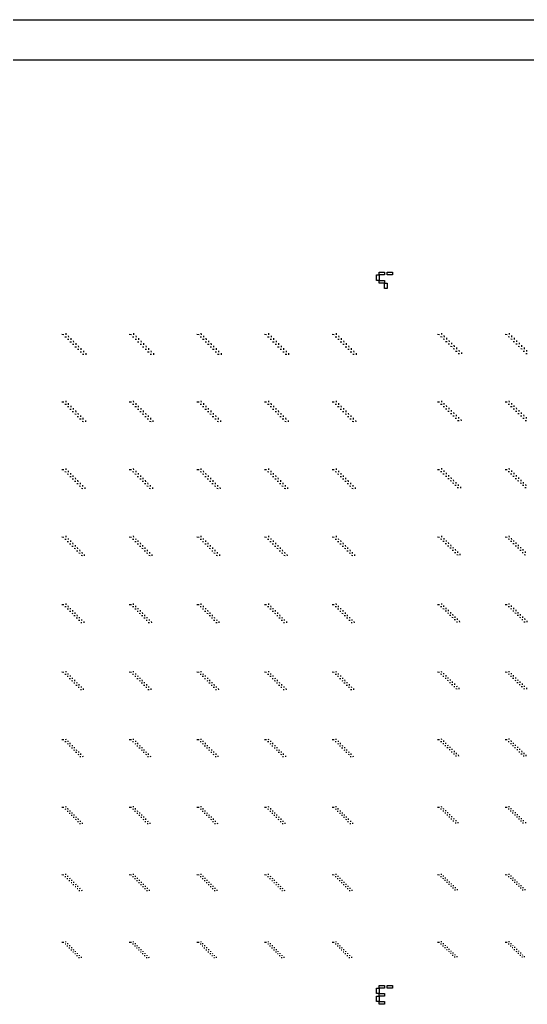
# Model space of a CAD drawing. Extents: x 0 to 300000, y 0 to 300000.
# Drawn here: x 150708 to 188270, y 227100 to 300000 of the extents above; entities that cross this region are included whole.
import ezdxf

# ---------------------------------------------------------------- set-up
doc = ezdxf.new("R2010")
doc.units = 0

msp = doc.modelspace()

# ---------------------------------------------------------------- linework, layer by layer
at = {"color": 7}
for p, q in [((153820, 276705), (153980, 276695)), ((154055, 276530), (154165, 276525)), ((154120, 276780), (154125, 276675)), ((154240, 276345), (154350, 276340)), ((154305, 276595), (154315, 276485)), ((154490, 276410), (154500, 276300)), ((158820, 276705), (158980, 276695)), ((159055, 276530), (159165, 276525)), ((159120, 276780), (159125, 276675)), ((159240, 276345), (159350, 276340)), ((159305, 276595), (159315, 276485)), ((159490, 276410), (159500, 276300)), ((163820, 276705), (163980, 276695)), ((164055, 276530), (164165, 276525)), ((164120, 276780), (164125, 276675)), ((164240, 276345), (164350, 276340)), ((164305, 276595), (164315, 276485)), ((164490, 276410), (164500, 276300)), ((168820, 276705), (168980, 276695)), ((169055, 276530), (169165, 276525)), ((169120, 276780), (169125, 276675)), ((169240, 276345), (169350, 276340)), ((169305, 276595), (169315, 276485)), ((169490, 276410), (169500, 276300)), ((173820, 276705), (173980, 276695)), ((174055, 276530), (174165, 276525)), ((174120, 276780), (174125, 276675)), ((174240, 276345), (174350, 276340)), ((174305, 276595), (174315, 276485)), ((174490, 276410), (174500, 276300)), ((181620, 276705), (181780, 276695)), ((181855, 276540), (181965, 276530)), ((181920, 276790), (181925, 276680)), ((182040, 276360), (182150, 276355)), ((182105, 276610), (182110, 276500)), ((182290, 276435), (182295, 276325)), ((186620, 276705), (186780, 276695)), ((186855, 276540), (186965, 276530)), ((186920, 276790), (186925, 276680)), ((187040, 276360), (187150, 276355)), ((187105, 276610), (187110, 276500)), ((187290, 276435), (187295, 276325)), ((154425, 276160), (154535, 276155)), ((154610, 275975), (154720, 275965)), ((154675, 276225), (154685, 276115)), ((154795, 275790), (154905, 275780)), ((154860, 276040), (154870, 275930)), ((154980, 275605), (155090, 275595)), ((155045, 275855), (155055, 275745)), ((155235, 275670), (155240, 275560)), ((159425, 276160), (159535, 276155)), ((159610, 275975), (159720, 275965)), ((159675, 276225), (159685, 276115)), ((159795, 275790), (159905, 275780)), ((159860, 276040), (159870, 275930)), ((159980, 275605), (160090, 275595)), ((160045, 275855), (160055, 275745)), ((160235, 275670), (160240, 275560)), ((164425, 276160), (164535, 276155)), ((164610, 275975), (164720, 275965)), ((164675, 276225), (164685, 276115)), ((164795, 275790), (164905, 275780)), ((164860, 276040), (164870, 275930)), ((164980, 275605), (165090, 275595)), ((165045, 275855), (165055, 275745)), ((165235, 275670), (165240, 275560)), ((169425, 276160), (169535, 276155)), ((169610, 275975), (169720, 275965)), ((169675, 276225), (169685, 276115)), ((169795, 275790), (169905, 275780)), ((169860, 276040), (169870, 275930)), ((169980, 275605), (170090, 275595)), ((170045, 275855), (170055, 275745)), ((170235, 275670), (170240, 275560)), ((174425, 276160), (174535, 276155)), ((174610, 275975), (174720, 275965)), ((174675, 276225), (174685, 276115)), ((174795, 275790), (174905, 275780)), ((174860, 276040), (174870, 275930)), ((174980, 275605), (175090, 275595)), ((175045, 275855), (175055, 275745)), ((175235, 275670), (175240, 275560)), ((182225, 276180), (182335, 276175)), ((182410, 276005), (182520, 275995)), ((182475, 276255), (182480, 276145)), ((182595, 275825), (182705, 275815)), ((182660, 276075), (182665, 275965)), ((182780, 275645), (182890, 275640)), ((182845, 275895), (182850, 275785)), ((183030, 275720), (183035, 275610)), ((187225, 276180), (187335, 276175)), ((187410, 276005), (187520, 275995)), ((187475, 276255), (187480, 276145)), ((187595, 275825), (187705, 275815)), ((187660, 276075), (187665, 275965)), ((187780, 275645), (187890, 275640)), ((187845, 275895), (187850, 275785)), ((188030, 275720), (188035, 275610)), ((155170, 275420), (155280, 275410)), ((155355, 275235), (155465, 275225)), ((155420, 275485), (155425, 275375)), ((155605, 275300), (155610, 275190)), ((160170, 275420), (160280, 275410)), ((160355, 275235), (160465, 275225)), ((160420, 275485), (160425, 275375)), ((160605, 275300), (160610, 275190)), ((165170, 275420), (165280, 275410)), ((165355, 275235), (165465, 275225)), ((165420, 275485), (165425, 275375)), ((165605, 275300), (165610, 275190)), ((170170, 275420), (170280, 275410)), ((170355, 275235), (170465, 275225)), ((170420, 275485), (170425, 275375)), ((170605, 275300), (170610, 275190)), ((175170, 275420), (175280, 275410)), ((175355, 275235), (175465, 275225)), ((175420, 275485), (175425, 275375)), ((175605, 275300), (175610, 275190)), ((182965, 275470), (183075, 275460)), ((183150, 275290), (183260, 275280)), ((183215, 275540), (183220, 275430)), ((183400, 275360), (183405, 275250)), ((187965, 275470), (188075, 275460)), ((188150, 275290), (188260, 275280)), ((188215, 275540), (188220, 275430)), ((153820, 271705), (153980, 271695)), ((154055, 271535), (154160, 271530)), ((154115, 271780), (154125, 271675)), ((154235, 271355), (154340, 271350)), ((154300, 271600), (154305, 271495)), ((154480, 271420), (154485, 271315)), ((154660, 271235), (154665, 271130)), ((158820, 271705), (158980, 271695)), ((159055, 271535), (159160, 271530)), ((159115, 271780), (159125, 271675)), ((159235, 271355), (159340, 271350)), ((159300, 271600), (159305, 271495)), ((159480, 271420), (159485, 271315)), ((159660, 271235), (159665, 271130)), ((163820, 271705), (163980, 271695)), ((164055, 271535), (164160, 271530)), ((164115, 271780), (164125, 271675)), ((164235, 271355), (164340, 271350)), ((164300, 271600), (164305, 271495)), ((164480, 271420), (164485, 271315)), ((164660, 271235), (164665, 271130)), ((168820, 271705), (168980, 271695)), ((169055, 271535), (169160, 271530)), ((169115, 271780), (169125, 271675)), ((169235, 271355), (169340, 271350)), ((169300, 271600), (169305, 271495)), ((169480, 271420), (169485, 271315)), ((169660, 271235), (169665, 271130)), ((173820, 271705), (173980, 271695)), ((174055, 271535), (174160, 271530)), ((174115, 271780), (174125, 271675)), ((174235, 271355), (174340, 271350)), ((174300, 271600), (174305, 271495)), ((174480, 271420), (174485, 271315)), ((174660, 271235), (174665, 271130)), ((181620, 271705), (181780, 271695)), ((181855, 271545), (181960, 271535)), ((181915, 271785), (181925, 271680)), ((182035, 271370), (182140, 271360)), ((182095, 271615), (182105, 271510)), ((182215, 271195), (182320, 271190)), ((182275, 271440), (182285, 271335)), ((182455, 271265), (182465, 271160)), ((186620, 271705), (186780, 271695)), ((186855, 271545), (186960, 271535)), ((186915, 271785), (186925, 271680)), ((187035, 271370), (187140, 271360)), ((187095, 271615), (187105, 271510)), ((187215, 271195), (187320, 271190)), ((187275, 271440), (187285, 271335)), ((187455, 271265), (187465, 271160)), ((154415, 271175), (154520, 271165)), ((154600, 270995), (154700, 270985)), ((154780, 270815), (154885, 270805)), ((154840, 271055), (154850, 270950)), ((154960, 270630), (155065, 270625)), ((155020, 270875), (155030, 270770)), ((155205, 270695), (155210, 270590)), ((155385, 270515), (155390, 270410)), ((159415, 271175), (159520, 271165)), ((159600, 270995), (159700, 270985)), ((159780, 270815), (159885, 270805)), ((159840, 271055), (159850, 270950)), ((159960, 270630), (160065, 270625)), ((160020, 270875), (160030, 270770)), ((160205, 270695), (160210, 270590)), ((160385, 270515), (160390, 270410)), ((164415, 271175), (164520, 271165)), ((164600, 270995), (164700, 270985)), ((164780, 270815), (164885, 270805)), ((164840, 271055), (164850, 270950)), ((164960, 270630), (165065, 270625)), ((165020, 270875), (165030, 270770)), ((165205, 270695), (165210, 270590)), ((165385, 270515), (165390, 270410)), ((169415, 271175), (169520, 271165)), ((169600, 270995), (169700, 270985)), ((169780, 270815), (169885, 270805)), ((169840, 271055), (169850, 270950)), ((169960, 270630), (170065, 270625)), ((170020, 270875), (170030, 270770)), ((170205, 270695), (170210, 270590)), ((170385, 270515), (170390, 270410)), ((174415, 271175), (174520, 271165)), ((174600, 270995), (174700, 270985)), ((174780, 270815), (174885, 270805)), ((174840, 271055), (174850, 270950)), ((174960, 270630), (175065, 270625)), ((175020, 270875), (175030, 270770)), ((175205, 270695), (175210, 270590)), ((175385, 270515), (175390, 270410)), ((182395, 271020), (182500, 271015)), ((182575, 270845), (182680, 270840)), ((182635, 271090), (182645, 270985)), ((182755, 270675), (182860, 270665)), ((182820, 270915), (182825, 270810)), ((182935, 270500), (183040, 270490)), ((183000, 270740), (183005, 270640)), ((183180, 270570), (183185, 270465)), ((187395, 271020), (187500, 271015)), ((187575, 270845), (187680, 270840)), ((187635, 271090), (187645, 270985)), ((187755, 270675), (187860, 270665)), ((187820, 270915), (187825, 270810)), ((187935, 270500), (188040, 270490)), ((188000, 270740), (188005, 270640)), ((188180, 270570), (188185, 270465)), ((155140, 270450), (155245, 270445)), ((155320, 270270), (155425, 270260)), ((155565, 270330), (155570, 270225)), ((160140, 270450), (160245, 270445)), ((160320, 270270), (160425, 270260)), ((160565, 270330), (160570, 270225)), ((165140, 270450), (165245, 270445)), ((165320, 270270), (165425, 270260)), ((165565, 270330), (165570, 270225)), ((170140, 270450), (170245, 270445)), ((170320, 270270), (170425, 270260)), ((170565, 270330), (170570, 270225)), ((175140, 270450), (175245, 270445)), ((175320, 270270), (175425, 270260)), ((175565, 270330), (175570, 270225)), ((183115, 270325), (183220, 270320)), ((183360, 270395), (183365, 270290)), ((188115, 270325), (188220, 270320)), ((153820, 266705), (153980, 266695)), ((154055, 266540), (154155, 266535)), ((154115, 266775), (154120, 266675)), ((154230, 266365), (154330, 266360)), ((154290, 266600), (154300, 266500)), ((154410, 266190), (154510, 266180)), ((154465, 266425), (154475, 266325)), ((154645, 266250), (154650, 266150)), ((158820, 266705), (158980, 266695)), ((159055, 266540), (159155, 266535)), ((159115, 266775), (159120, 266675)), ((159230, 266365), (159330, 266360)), ((159290, 266600), (159300, 266500)), ((159410, 266190), (159510, 266180)), ((159465, 266425), (159475, 266325)), ((159645, 266250), (159650, 266150)), ((163820, 266705), (163980, 266695)), ((164055, 266540), (164155, 266535)), ((164115, 266775), (164120, 266675)), ((164230, 266365), (164330, 266360)), ((164290, 266600), (164300, 266500)), ((164410, 266190), (164510, 266180)), ((164465, 266425), (164475, 266325)), ((164645, 266250), (164650, 266150)), ((168820, 266705), (168980, 266695)), ((169055, 266540), (169155, 266535)), ((169115, 266775), (169120, 266675)), ((169230, 266365), (169330, 266360)), ((169290, 266600), (169300, 266500)), ((169410, 266190), (169510, 266180)), ((169465, 266425), (169475, 266325)), ((169645, 266250), (169650, 266150)), ((173820, 266705), (173980, 266695)), ((174055, 266540), (174155, 266535)), ((174115, 266775), (174120, 266675)), ((174230, 266365), (174330, 266360)), ((174290, 266600), (174300, 266500)), ((174410, 266190), (174510, 266180)), ((174465, 266425), (174475, 266325)), ((174645, 266250), (174650, 266150)), ((181620, 266705), (181780, 266695)), ((181855, 266550), (181955, 266540)), ((181915, 266785), (181920, 266685)), ((182030, 266380), (182130, 266370)), ((182090, 266615), (182095, 266515)), ((182205, 266210), (182305, 266200)), ((182265, 266445), (182270, 266345)), ((182440, 266275), (182450, 266175)), ((182615, 266105), (182625, 266005)), ((186620, 266705), (186780, 266695)), ((186855, 266550), (186955, 266540)), ((186915, 266785), (186920, 266685)), ((187030, 266380), (187130, 266370)), ((187090, 266615), (187095, 266515)), ((187205, 266210), (187305, 266200)), ((187265, 266445), (187270, 266345)), ((187440, 266275), (187450, 266175)), ((187615, 266105), (187625, 266005)), ((154585, 266010), (154685, 266005)), ((154760, 265835), (154860, 265830)), ((154820, 266070), (154825, 265970)), ((154935, 265660), (155035, 265650)), ((154995, 265895), (155005, 265795)), ((155115, 265485), (155215, 265475)), ((155175, 265720), (155180, 265620)), ((155350, 265545), (155355, 265445)), ((155525, 265365), (155530, 265265)), ((159585, 266010), (159685, 266005)), ((159760, 265835), (159860, 265830)), ((159820, 266070), (159825, 265970)), ((159935, 265660), (160035, 265650)), ((159995, 265895), (160005, 265795)), ((160115, 265485), (160215, 265475)), ((160175, 265720), (160180, 265620)), ((160350, 265545), (160355, 265445)), ((160525, 265365), (160530, 265265)), ((164585, 266010), (164685, 266005)), ((164760, 265835), (164860, 265830)), ((164820, 266070), (164825, 265970)), ((164935, 265660), (165035, 265650)), ((164995, 265895), (165005, 265795)), ((165115, 265485), (165215, 265475)), ((165175, 265720), (165180, 265620)), ((165350, 265545), (165355, 265445)), ((165525, 265365), (165530, 265265)), ((169585, 266010), (169685, 266005)), ((169760, 265835), (169860, 265830)), ((169820, 266070), (169825, 265970)), ((169935, 265660), (170035, 265650)), ((169995, 265895), (170005, 265795)), ((170115, 265485), (170215, 265475)), ((170175, 265720), (170180, 265620)), ((170350, 265545), (170355, 265445)), ((170525, 265365), (170530, 265265)), ((174585, 266010), (174685, 266005)), ((174760, 265835), (174860, 265830)), ((174820, 266070), (174825, 265970)), ((174935, 265660), (175035, 265650)), ((174995, 265895), (175005, 265795)), ((175115, 265485), (175215, 265475)), ((175175, 265720), (175180, 265620)), ((175350, 265545), (175355, 265445)), ((175525, 265365), (175530, 265265)), ((182380, 266040), (182480, 266030)), ((182555, 265870), (182655, 265865)), ((182735, 265700), (182830, 265695)), ((182790, 265935), (182800, 265835)), ((182910, 265530), (183010, 265525)), ((182970, 265765), (182975, 265665)), ((183085, 265360), (183185, 265355)), ((183145, 265595), (183150, 265495)), ((183320, 265425), (183325, 265325)), ((187380, 266040), (187480, 266030)), ((187555, 265870), (187655, 265865)), ((187735, 265700), (187830, 265695)), ((187790, 265935), (187800, 265835)), ((187910, 265530), (188010, 265525)), ((187970, 265765), (187975, 265665)), ((188085, 265360), (188185, 265355)), ((188145, 265595), (188150, 265495)), ((155290, 265305), (155390, 265300)), ((160290, 265305), (160390, 265300)), ((165290, 265305), (165390, 265300)), ((170290, 265305), (170390, 265300)), ((175290, 265305), (175390, 265300)), ((154115, 261775), (154120, 261680)), ((159115, 261775), (159120, 261680)), ((164115, 261775), (164120, 261680)), ((169115, 261775), (169120, 261680)), ((174115, 261775), (174120, 261680)), ((181910, 261780), (181920, 261685)), ((186910, 261780), (186920, 261685)), ((153820, 261705), (153980, 261695)), ((154055, 261545), (154150, 261540)), ((154225, 261375), (154320, 261365)), ((154285, 261600), (154290, 261505)), ((154400, 261200), (154495, 261195)), ((154455, 261430), (154460, 261335)), ((154570, 261030), (154665, 261025)), ((154625, 261260), (154635, 261165)), ((154800, 261085), (154805, 260995)), ((158820, 261705), (158980, 261695)), ((159055, 261545), (159150, 261540)), ((159225, 261375), (159320, 261365)), ((159285, 261600), (159290, 261505)), ((159400, 261200), (159495, 261195)), ((159455, 261430), (159460, 261335)), ((159570, 261030), (159665, 261025)), ((159625, 261260), (159635, 261165)), ((159800, 261085), (159805, 260995)), ((163820, 261705), (163980, 261695)), ((164055, 261545), (164150, 261540)), ((164225, 261375), (164320, 261365)), ((164285, 261600), (164290, 261505)), ((164400, 261200), (164495, 261195)), ((164455, 261430), (164460, 261335)), ((164570, 261030), (164665, 261025)), ((164625, 261260), (164635, 261165)), ((164800, 261085), (164805, 260995)), ((168820, 261705), (168980, 261695)), ((169055, 261545), (169150, 261540)), ((169225, 261375), (169320, 261365)), ((169285, 261600), (169290, 261505)), ((169400, 261200), (169495, 261195)), ((169455, 261430), (169460, 261335)), ((169570, 261030), (169665, 261025)), ((169625, 261260), (169635, 261165)), ((169800, 261085), (169805, 260995)), ((173820, 261705), (173980, 261695)), ((174055, 261545), (174150, 261540)), ((174225, 261375), (174320, 261365)), ((174285, 261600), (174290, 261505)), ((174400, 261200), (174495, 261195)), ((174455, 261430), (174460, 261335)), ((174570, 261030), (174665, 261025)), ((174625, 261260), (174635, 261165)), ((174800, 261085), (174805, 260995)), ((181620, 261705), (181780, 261695)), ((181855, 261555), (181950, 261545)), ((182025, 261390), (182120, 261380)), ((182085, 261615), (182090, 261520)), ((182195, 261220), (182290, 261215)), ((182255, 261450), (182260, 261355)), ((182370, 261055), (182465, 261050)), ((182425, 261285), (182430, 261190)), ((182595, 261120), (182600, 261025)), ((186620, 261705), (186780, 261695)), ((186855, 261555), (186950, 261545)), ((187025, 261390), (187120, 261380)), ((187085, 261615), (187090, 261520)), ((187195, 261220), (187290, 261215)), ((187255, 261450), (187260, 261355)), ((187370, 261055), (187465, 261050)), ((187425, 261285), (187430, 261190)), ((187595, 261120), (187600, 261025)), ((154740, 260860), (154835, 260850)), ((154915, 260685), (155010, 260680)), ((154970, 260915), (154975, 260820)), ((155085, 260515), (155180, 260510)), ((155140, 260745), (155150, 260650)), ((155255, 260345), (155350, 260335)), ((155315, 260570), (155320, 260480)), ((155485, 260400), (155490, 260305)), ((159740, 260860), (159835, 260850)), ((159915, 260685), (160010, 260680)), ((159970, 260915), (159975, 260820)), ((160085, 260515), (160180, 260510)), ((160140, 260745), (160150, 260650)), ((160255, 260345), (160350, 260335)), ((160315, 260570), (160320, 260480)), ((160485, 260400), (160490, 260305)), ((164740, 260860), (164835, 260850)), ((164915, 260685), (165010, 260680)), ((164970, 260915), (164975, 260820)), ((165085, 260515), (165180, 260510)), ((165140, 260745), (165150, 260650)), ((165255, 260345), (165350, 260335)), ((165315, 260570), (165320, 260480)), ((165485, 260400), (165490, 260305)), ((169740, 260860), (169835, 260850)), ((169915, 260685), (170010, 260680)), ((169970, 260915), (169975, 260820)), ((170085, 260515), (170180, 260510)), ((170140, 260745), (170150, 260650)), ((170255, 260345), (170350, 260335)), ((170315, 260570), (170320, 260480)), ((170485, 260400), (170490, 260305)), ((174740, 260860), (174835, 260850)), ((174915, 260685), (175010, 260680)), ((174970, 260915), (174975, 260820)), ((175085, 260515), (175180, 260510)), ((175140, 260745), (175150, 260650)), ((175255, 260345), (175350, 260335)), ((175315, 260570), (175320, 260480)), ((175485, 260400), (175490, 260305)), ((182540, 260890), (182635, 260885)), ((182710, 260725), (182805, 260720)), ((182765, 260955), (182775, 260860)), ((182880, 260560), (182975, 260555)), ((182940, 260790), (182945, 260695)), ((183050, 260395), (183145, 260390)), ((183110, 260625), (183115, 260530)), ((183280, 260460), (183285, 260365)), ((187540, 260890), (187635, 260885)), ((187710, 260725), (187805, 260720)), ((187765, 260955), (187775, 260860)), ((187880, 260560), (187975, 260555)), ((187940, 260790), (187945, 260695)), ((188050, 260395), (188145, 260390)), ((188110, 260625), (188115, 260530)), ((153820, 256705), (153980, 256695)), ((154110, 256770), (154115, 256680)), ((158820, 256705), (158980, 256695)), ((159110, 256770), (159115, 256680)), ((163820, 256705), (163980, 256695)), ((164110, 256770), (164115, 256680)), ((168820, 256705), (168980, 256695)), ((169110, 256770), (169115, 256680)), ((173820, 256705), (173980, 256695)), ((174110, 256770), (174115, 256680)), ((181620, 256705), (181780, 256695)), ((181910, 256780), (181915, 256690)), ((182075, 256620), (182080, 256530)), ((186620, 256705), (186780, 256695)), ((186910, 256780), (186915, 256690)), ((187075, 256620), (187080, 256530)), ((154055, 256550), (154145, 256545)), ((154225, 256385), (154315, 256375)), ((154275, 256605), (154285, 256515)), ((154390, 256215), (154480, 256210)), ((154445, 256435), (154450, 256345)), ((154555, 256050), (154645, 256040)), ((154610, 256270), (154620, 256180)), ((154725, 255880), (154815, 255875)), ((154780, 256105), (154785, 256015)), ((154945, 255935), (154950, 255845)), ((159055, 256550), (159145, 256545)), ((159225, 256385), (159315, 256375)), ((159275, 256605), (159285, 256515)), ((159390, 256215), (159480, 256210)), ((159445, 256435), (159450, 256345)), ((159555, 256050), (159645, 256040)), ((159610, 256270), (159620, 256180)), ((159725, 255880), (159815, 255875)), ((159780, 256105), (159785, 256015)), ((159945, 255935), (159950, 255845)), ((164055, 256550), (164145, 256545)), ((164225, 256385), (164315, 256375)), ((164275, 256605), (164285, 256515)), ((164390, 256215), (164480, 256210)), ((164445, 256435), (164450, 256345)), ((164555, 256050), (164645, 256040)), ((164610, 256270), (164620, 256180)), ((164725, 255880), (164815, 255875)), ((164780, 256105), (164785, 256015)), ((164945, 255935), (164950, 255845)), ((169055, 256550), (169145, 256545)), ((169225, 256385), (169315, 256375)), ((169275, 256605), (169285, 256515)), ((169390, 256215), (169480, 256210)), ((169445, 256435), (169450, 256345)), ((169555, 256050), (169645, 256040)), ((169610, 256270), (169620, 256180)), ((169725, 255880), (169815, 255875)), ((169780, 256105), (169785, 256015)), ((169945, 255935), (169950, 255845)), ((174055, 256550), (174145, 256545)), ((174225, 256385), (174315, 256375)), ((174275, 256605), (174285, 256515)), ((174390, 256215), (174480, 256210)), ((174445, 256435), (174450, 256345)), ((174555, 256050), (174645, 256040)), ((174610, 256270), (174620, 256180)), ((174725, 255880), (174815, 255875)), ((174780, 256105), (174785, 256015)), ((174945, 255935), (174950, 255845)), ((181855, 256555), (181945, 256550)), ((182020, 256395), (182110, 256390)), ((182190, 256235), (182280, 256230)), ((182240, 256455), (182250, 256365)), ((182355, 256075), (182445, 256070)), ((182410, 256295), (182415, 256205)), ((182520, 255915), (182610, 255910)), ((182575, 256135), (182580, 256045)), ((182740, 255975), (182750, 255885)), ((186855, 256555), (186945, 256550)), ((187020, 256395), (187110, 256390)), ((187190, 256235), (187280, 256230)), ((187240, 256455), (187250, 256365)), ((187355, 256075), (187445, 256070)), ((187410, 256295), (187415, 256205)), ((187520, 255915), (187610, 255910)), ((187575, 256135), (187580, 256045)), ((187740, 255975), (187750, 255885)), ((154890, 255715), (154980, 255710)), ((155060, 255550), (155150, 255540)), ((155110, 255770), (155120, 255680)), ((155225, 255380), (155315, 255375)), ((155280, 255600), (155285, 255510)), ((155445, 255435), (155455, 255345)), ((159890, 255715), (159980, 255710)), ((160060, 255550), (160150, 255540)), ((160110, 255770), (160120, 255680)), ((160225, 255380), (160315, 255375)), ((160280, 255600), (160285, 255510)), ((160445, 255435), (160455, 255345)), ((164890, 255715), (164980, 255710)), ((165060, 255550), (165150, 255540)), ((165110, 255770), (165120, 255680)), ((165225, 255380), (165315, 255375)), ((165280, 255600), (165285, 255510)), ((165445, 255435), (165455, 255345)), ((169890, 255715), (169980, 255710)), ((170060, 255550), (170150, 255540)), ((170110, 255770), (170120, 255680)), ((170225, 255380), (170315, 255375)), ((170280, 255600), (170285, 255510)), ((170445, 255435), (170455, 255345)), ((174890, 255715), (174980, 255710)), ((175060, 255550), (175150, 255540)), ((175110, 255770), (175120, 255680)), ((175225, 255380), (175315, 255375)), ((175280, 255600), (175285, 255510)), ((175445, 255435), (175455, 255345)), ((182685, 255755), (182775, 255745)), ((182855, 255595), (182945, 255585)), ((182910, 255815), (182915, 255725)), ((183020, 255430), (183110, 255425)), ((183075, 255655), (183080, 255565)), ((183240, 255495), (183245, 255405)), ((187685, 255755), (187775, 255745)), ((187855, 255595), (187945, 255585)), ((187910, 255815), (187915, 255725)), ((188020, 255430), (188110, 255425)), ((188075, 255655), (188080, 255565)), ((188240, 255495), (188245, 255405)), ((153820, 251705), (153980, 251695)), ((154055, 251555), (154140, 251550)), ((154110, 251770), (154115, 251685)), ((154270, 251605), (154275, 251520)), ((158820, 251705), (158980, 251695)), ((159055, 251555), (159140, 251550)), ((159110, 251770), (159115, 251685)), ((159270, 251605), (159275, 251520)), ((163820, 251705), (163980, 251695)), ((164055, 251555), (164140, 251550)), ((164110, 251770), (164115, 251685)), ((164270, 251605), (164275, 251520)), ((168820, 251705), (168980, 251695)), ((169055, 251555), (169140, 251550)), ((169110, 251770), (169115, 251685)), ((169270, 251605), (169275, 251520)), ((173820, 251705), (173980, 251695)), ((174055, 251555), (174140, 251550)), ((174110, 251770), (174115, 251685)), ((174270, 251605), (174275, 251520)), ((181620, 251705), (181780, 251695)), ((181855, 251560), (181940, 251555)), ((181905, 251775), (181915, 251690)), ((182070, 251620), (182075, 251535)), ((186620, 251705), (186780, 251695)), ((186855, 251560), (186940, 251555)), ((186905, 251775), (186915, 251690)), ((187070, 251620), (187075, 251535)), ((154220, 251390), (154305, 251385)), ((154380, 251230), (154465, 251225)), ((154435, 251445), (154440, 251360)), ((154545, 251065), (154630, 251060)), ((154595, 251280), (154600, 251195)), ((154705, 250905), (154790, 250900)), ((154755, 251120), (154765, 251035)), ((154920, 250955), (154925, 250870)), ((155080, 250795), (155090, 250710)), ((159220, 251390), (159305, 251385)), ((159380, 251230), (159465, 251225)), ((159435, 251445), (159440, 251360)), ((159545, 251065), (159630, 251060)), ((159595, 251280), (159600, 251195)), ((159705, 250905), (159790, 250900)), ((159755, 251120), (159765, 251035)), ((159920, 250955), (159925, 250870)), ((160080, 250795), (160090, 250710)), ((164220, 251390), (164305, 251385)), ((164380, 251230), (164465, 251225)), ((164435, 251445), (164440, 251360)), ((164545, 251065), (164630, 251060)), ((164595, 251280), (164600, 251195)), ((164705, 250905), (164790, 250900)), ((164755, 251120), (164765, 251035)), ((164920, 250955), (164925, 250870)), ((165080, 250795), (165090, 250710)), ((169220, 251390), (169305, 251385)), ((169380, 251230), (169465, 251225)), ((169435, 251445), (169440, 251360)), ((169545, 251065), (169630, 251060)), ((169595, 251280), (169600, 251195)), ((169705, 250905), (169790, 250900)), ((169755, 251120), (169765, 251035)), ((169920, 250955), (169925, 250870)), ((170080, 250795), (170090, 250710)), ((174220, 251390), (174305, 251385)), ((174380, 251230), (174465, 251225)), ((174435, 251445), (174440, 251360)), ((174545, 251065), (174630, 251060)), ((174595, 251280), (174600, 251195)), ((174705, 250905), (174790, 250900)), ((174755, 251120), (174765, 251035)), ((174920, 250955), (174925, 250870)), ((175080, 250795), (175090, 250710)), ((182015, 251405), (182100, 251400)), ((182180, 251250), (182265, 251245)), ((182230, 251465), (182235, 251380)), ((182340, 251095), (182425, 251085)), ((182390, 251305), (182400, 251220)), ((182505, 250935), (182585, 250930)), ((182555, 251150), (182560, 251065)), ((182665, 250780), (182750, 250775)), ((182715, 250995), (182720, 250910)), ((182880, 250840), (182885, 250755)), ((187015, 251405), (187100, 251400)), ((187180, 251250), (187265, 251245)), ((187230, 251465), (187235, 251380)), ((187340, 251095), (187425, 251085)), ((187390, 251305), (187400, 251220)), ((187505, 250935), (187585, 250930)), ((187555, 251150), (187560, 251065)), ((187665, 250780), (187750, 250775)), ((187715, 250995), (187720, 250910)), ((187880, 250840), (187885, 250755)), ((154870, 250740), (154955, 250735)), ((155030, 250580), (155115, 250575)), ((155195, 250420), (155280, 250410)), ((155245, 250630), (155250, 250545)), ((155405, 250470), (155415, 250385)), ((159870, 250740), (159955, 250735)), ((160030, 250580), (160115, 250575)), ((160195, 250420), (160280, 250410)), ((160245, 250630), (160250, 250545)), ((160405, 250470), (160415, 250385)), ((164870, 250740), (164955, 250735)), ((165030, 250580), (165115, 250575)), ((165195, 250420), (165280, 250410)), ((165245, 250630), (165250, 250545)), ((165405, 250470), (165415, 250385)), ((169870, 250740), (169955, 250735)), ((170030, 250580), (170115, 250575)), ((170195, 250420), (170280, 250410)), ((170245, 250630), (170250, 250545)), ((170405, 250470), (170415, 250385)), ((174870, 250740), (174955, 250735)), ((175030, 250580), (175115, 250575)), ((175195, 250420), (175280, 250410)), ((175245, 250630), (175250, 250545)), ((175405, 250470), (175415, 250385)), ((182825, 250625), (182910, 250620)), ((182990, 250470), (183075, 250460)), ((183040, 250680), (183045, 250595)), ((183200, 250525), (183210, 250440)), ((187825, 250625), (187910, 250620)), ((187990, 250470), (188075, 250460)), ((188040, 250680), (188045, 250595)), ((188200, 250525), (188210, 250440)), ((153820, 246705), (153980, 246695)), ((154055, 246560), (154135, 246555)), ((154105, 246765), (154110, 246685)), ((154265, 246610), (154270, 246530)), ((154420, 246450), (154425, 246370)), ((158820, 246705), (158980, 246695)), ((159055, 246560), (159135, 246555)), ((159105, 246765), (159110, 246685)), ((159265, 246610), (159270, 246530)), ((159420, 246450), (159425, 246370)), ((163820, 246705), (163980, 246695)), ((164055, 246560), (164135, 246555)), ((164105, 246765), (164110, 246685)), ((164265, 246610), (164270, 246530)), ((164420, 246450), (164425, 246370)), ((168820, 246705), (168980, 246695)), ((169055, 246560), (169135, 246555)), ((169105, 246765), (169110, 246685)), ((169265, 246610), (169270, 246530)), ((169420, 246450), (169425, 246370)), ((173820, 246705), (173980, 246695)), ((174055, 246560), (174135, 246555)), ((174105, 246765), (174110, 246685)), ((174265, 246610), (174270, 246530)), ((174420, 246450), (174425, 246370)), ((181620, 246705), (181780, 246695)), ((181855, 246565), (181935, 246560)), ((181905, 246775), (181910, 246695)), ((182015, 246415), (182095, 246410)), ((182060, 246620), (182065, 246540)), ((182220, 246470), (182225, 246390)), ((186620, 246705), (186780, 246695)), ((186855, 246565), (186935, 246560)), ((186905, 246775), (186910, 246695)), ((187015, 246415), (187095, 246410)), ((187060, 246620), (187065, 246540)), ((187220, 246470), (187225, 246390)), ((154215, 246400), (154295, 246395)), ((154370, 246245), (154450, 246240)), ((154530, 246085), (154610, 246080)), ((154580, 246290), (154585, 246215)), ((154690, 245930), (154765, 245920)), ((154735, 246135), (154740, 246055)), ((154845, 245770), (154925, 245765)), ((154895, 245975), (154900, 245895)), ((155050, 245820), (155060, 245740)), ((159215, 246400), (159295, 246395)), ((159370, 246245), (159450, 246240)), ((159530, 246085), (159610, 246080)), ((159580, 246290), (159585, 246215)), ((159690, 245930), (159765, 245920)), ((159735, 246135), (159740, 246055)), ((159845, 245770), (159925, 245765)), ((159895, 245975), (159900, 245895)), ((160050, 245820), (160060, 245740)), ((164215, 246400), (164295, 246395)), ((164370, 246245), (164450, 246240)), ((164530, 246085), (164610, 246080)), ((164580, 246290), (164585, 246215)), ((164690, 245930), (164765, 245920)), ((164735, 246135), (164740, 246055)), ((164845, 245770), (164925, 245765)), ((164895, 245975), (164900, 245895)), ((165050, 245820), (165060, 245740)), ((169215, 246400), (169295, 246395)), ((169370, 246245), (169450, 246240)), ((169530, 246085), (169610, 246080)), ((169580, 246290), (169585, 246215)), ((169690, 245930), (169765, 245920)), ((169735, 246135), (169740, 246055)), ((169845, 245770), (169925, 245765)), ((169895, 245975), (169900, 245895)), ((170050, 245820), (170060, 245740)), ((174215, 246400), (174295, 246395)), ((174370, 246245), (174450, 246240)), ((174530, 246085), (174610, 246080)), ((174580, 246290), (174585, 246215)), ((174690, 245930), (174765, 245920)), ((174735, 246135), (174740, 246055)), ((174845, 245770), (174925, 245765)), ((174895, 245975), (174900, 245895)), ((175050, 245820), (175060, 245740)), ((182170, 246260), (182250, 246255)), ((182325, 246110), (182405, 246105)), ((182375, 246315), (182380, 246240)), ((182485, 245960), (182565, 245955)), ((182535, 246165), (182540, 246085)), ((182640, 245805), (182720, 245800)), ((182690, 246015), (182695, 245935)), ((182850, 245860), (182855, 245780)), ((183005, 245710), (183010, 245630)), ((187170, 246260), (187250, 246255)), ((187325, 246110), (187405, 246105)), ((187375, 246315), (187380, 246240)), ((187485, 245960), (187565, 245955)), ((187535, 246165), (187540, 246085)), ((187640, 245805), (187720, 245800)), ((187690, 246015), (187695, 245935)), ((187850, 245860), (187855, 245780)), ((188005, 245710), (188010, 245630)), ((155005, 245610), (155085, 245605)), ((155160, 245455), (155240, 245450)), ((155210, 245660), (155215, 245580)), ((155365, 245505), (155375, 245425)), ((160005, 245610), (160085, 245605)), ((160160, 245455), (160240, 245450)), ((160210, 245660), (160215, 245580)), ((160365, 245505), (160375, 245425)), ((165005, 245610), (165085, 245605)), ((165160, 245455), (165240, 245450)), ((165210, 245660), (165215, 245580)), ((165365, 245505), (165375, 245425)), ((170005, 245610), (170085, 245605)), ((170160, 245455), (170240, 245450)), ((170210, 245660), (170215, 245580)), ((170365, 245505), (170375, 245425)), ((175005, 245610), (175085, 245605)), ((175160, 245455), (175240, 245450)), ((175210, 245660), (175215, 245580)), ((175365, 245505), (175375, 245425)), ((182800, 245655), (182880, 245650)), ((182955, 245505), (183035, 245500)), ((183160, 245560), (183170, 245480)), ((187800, 245655), (187880, 245650)), ((187955, 245505), (188035, 245500)), ((188160, 245560), (188170, 245480)), ((153820, 241705), (153980, 241695)), ((154055, 241565), (154130, 241560)), ((154105, 241765), (154110, 241690)), ((154210, 241410), (154285, 241405)), ((154255, 241610), (154260, 241535)), ((154410, 241455), (154415, 241380)), ((154565, 241305), (154570, 241230)), ((158820, 241705), (158980, 241695)), ((159055, 241565), (159130, 241560)), ((159105, 241765), (159110, 241690)), ((159210, 241410), (159285, 241405)), ((159255, 241610), (159260, 241535)), ((159410, 241455), (159415, 241380)), ((159565, 241305), (159570, 241230)), ((163820, 241705), (163980, 241695)), ((164055, 241565), (164130, 241560)), ((164105, 241765), (164110, 241690)), ((164210, 241410), (164285, 241405)), ((164255, 241610), (164260, 241535)), ((164410, 241455), (164415, 241380)), ((164565, 241305), (164570, 241230)), ((168820, 241705), (168980, 241695)), ((169055, 241565), (169130, 241560)), ((169105, 241765), (169110, 241690)), ((169210, 241410), (169285, 241405)), ((169255, 241610), (169260, 241535)), ((169410, 241455), (169415, 241380)), ((169565, 241305), (169570, 241230)), ((173820, 241705), (173980, 241695)), ((174055, 241565), (174130, 241560)), ((174105, 241765), (174110, 241690)), ((174210, 241410), (174285, 241405)), ((174255, 241610), (174260, 241535)), ((174410, 241455), (174415, 241380)), ((174565, 241305), (174570, 241230)), ((181620, 241705), (181780, 241695)), ((181855, 241570), (181930, 241565)), ((181900, 241770), (181910, 241695)), ((182010, 241425), (182085, 241420)), ((182055, 241625), (182060, 241550)), ((182210, 241475), (182215, 241400)), ((182360, 241330), (182365, 241255)), ((186620, 241705), (186780, 241695)), ((186855, 241570), (186930, 241565)), ((186900, 241770), (186910, 241695)), ((187010, 241425), (187085, 241420)), ((187055, 241625), (187060, 241550)), ((187210, 241475), (187215, 241400)), ((187360, 241330), (187365, 241255)), ((154365, 241255), (154440, 241250)), ((154515, 241105), (154590, 241100)), ((154670, 240950), (154745, 240945)), ((154715, 241150), (154720, 241075)), ((154820, 240800), (154895, 240795)), ((154870, 240995), (154875, 240920)), ((154975, 240645), (155050, 240640)), ((155020, 240845), (155025, 240770)), ((155175, 240690), (155180, 240615)), ((159365, 241255), (159440, 241250)), ((159515, 241105), (159590, 241100)), ((159670, 240950), (159745, 240945)), ((159715, 241150), (159720, 241075)), ((159820, 240800), (159895, 240795)), ((159870, 240995), (159875, 240920)), ((159975, 240645), (160050, 240640)), ((160020, 240845), (160025, 240770)), ((160175, 240690), (160180, 240615)), ((164365, 241255), (164440, 241250)), ((164515, 241105), (164590, 241100)), ((164670, 240950), (164745, 240945)), ((164715, 241150), (164720, 241075)), ((164820, 240800), (164895, 240795)), ((164870, 240995), (164875, 240920)), ((164975, 240645), (165050, 240640)), ((165020, 240845), (165025, 240770)), ((165175, 240690), (165180, 240615)), ((169365, 241255), (169440, 241250)), ((169515, 241105), (169590, 241100)), ((169670, 240950), (169745, 240945)), ((169715, 241150), (169720, 241075)), ((169820, 240800), (169895, 240795)), ((169870, 240995), (169875, 240920)), ((169975, 240645), (170050, 240640)), ((170020, 240845), (170025, 240770)), ((170175, 240690), (170180, 240615)), ((174365, 241255), (174440, 241250)), ((174515, 241105), (174590, 241100)), ((174670, 240950), (174745, 240945)), ((174715, 241150), (174720, 241075)), ((174820, 240800), (174895, 240795)), ((174870, 240995), (174875, 240920)), ((174975, 240645), (175050, 240640)), ((175020, 240845), (175025, 240770)), ((175175, 240690), (175180, 240615)), ((182160, 241275), (182235, 241270)), ((182315, 241130), (182390, 241125)), ((182465, 240980), (182540, 240975)), ((182515, 241180), (182520, 241105)), ((182620, 240835), (182695, 240830)), ((182665, 241035), (182670, 240960)), ((182770, 240685), (182845, 240680)), ((182820, 240885), (182825, 240810)), ((182970, 240740), (182975, 240665)), ((183125, 240590), (183130, 240515)), ((187160, 241275), (187235, 241270)), ((187315, 241130), (187390, 241125)), ((187465, 240980), (187540, 240975)), ((187515, 241180), (187520, 241105)), ((187620, 240835), (187695, 240830)), ((187665, 241035), (187670, 240960)), ((187770, 240685), (187845, 240680)), ((187820, 240885), (187825, 240810)), ((187970, 240740), (187975, 240665)), ((188125, 240590), (188130, 240515)), ((155130, 240490), (155205, 240485)), ((155330, 240540), (155335, 240465)), ((160130, 240490), (160205, 240485)), ((160330, 240540), (160335, 240465)), ((165130, 240490), (165205, 240485)), ((165330, 240540), (165335, 240465)), ((170130, 240490), (170205, 240485)), ((170330, 240540), (170335, 240465)), ((175130, 240490), (175205, 240485)), ((175330, 240540), (175335, 240465)), ((182925, 240540), (183000, 240535)), ((187925, 240540), (188000, 240535)), ((153820, 236705), (153980, 236695)), ((154055, 236570), (154125, 236565)), ((154100, 236760), (154105, 236690)), ((154205, 236420), (154275, 236415)), ((154250, 236610), (154255, 236540)), ((154355, 236270), (154425, 236265)), ((154400, 236465), (154405, 236395)), ((154545, 236315), (154550, 236245)), ((158820, 236705), (158980, 236695)), ((159055, 236570), (159125, 236565)), ((159100, 236760), (159105, 236690)), ((159205, 236420), (159275, 236415)), ((159250, 236610), (159255, 236540)), ((159355, 236270), (159425, 236265)), ((159400, 236465), (159405, 236395)), ((159545, 236315), (159550, 236245)), ((163820, 236705), (163980, 236695)), ((164055, 236570), (164125, 236565)), ((164100, 236760), (164105, 236690)), ((164205, 236420), (164275, 236415)), ((164250, 236610), (164255, 236540)), ((164355, 236270), (164425, 236265)), ((164400, 236465), (164405, 236395)), ((164545, 236315), (164550, 236245)), ((168820, 236705), (168980, 236695)), ((169055, 236570), (169125, 236565)), ((169100, 236760), (169105, 236690)), ((169205, 236420), (169275, 236415)), ((169250, 236610), (169255, 236540)), ((169355, 236270), (169425, 236265)), ((169400, 236465), (169405, 236395)), ((169545, 236315), (169550, 236245)), ((173820, 236705), (173980, 236695)), ((174055, 236570), (174125, 236565)), ((174100, 236760), (174105, 236690)), ((174205, 236420), (174275, 236415)), ((174250, 236610), (174255, 236540)), ((174355, 236270), (174425, 236265)), ((174400, 236465), (174405, 236395)), ((174545, 236315), (174550, 236245)), ((181620, 236705), (181780, 236695)), ((181855, 236575), (181925, 236570)), ((181900, 236765), (181905, 236695)), ((182005, 236430), (182075, 236425)), ((182050, 236625), (182055, 236555)), ((182150, 236290), (182220, 236285)), ((182195, 236480), (182200, 236410)), ((182345, 236340), (182350, 236270)), ((186620, 236705), (186780, 236695)), ((186855, 236575), (186925, 236570)), ((186900, 236765), (186905, 236695)), ((187005, 236430), (187075, 236425)), ((187050, 236625), (187055, 236555)), ((187150, 236290), (187220, 236285)), ((187195, 236480), (187200, 236410)), ((187345, 236340), (187350, 236270)), ((154505, 236120), (154575, 236120)), ((154650, 235975), (154720, 235970)), ((154695, 236165), (154700, 236095)), ((154800, 235825), (154870, 235820)), ((154845, 236020), (154850, 235950)), ((154950, 235675), (155020, 235670)), ((154990, 235870), (154995, 235800)), ((155095, 235530), (155165, 235525)), ((155140, 235720), (155145, 235650)), ((155290, 235570), (155295, 235500)), ((159505, 236120), (159575, 236120)), ((159650, 235975), (159720, 235970)), ((159695, 236165), (159700, 236095)), ((159800, 235825), (159870, 235820)), ((159845, 236020), (159850, 235950)), ((159950, 235675), (160020, 235670)), ((159990, 235870), (159995, 235800)), ((160095, 235530), (160165, 235525)), ((160140, 235720), (160145, 235650)), ((160290, 235570), (160295, 235500)), ((164505, 236120), (164575, 236120)), ((164650, 235975), (164720, 235970)), ((164695, 236165), (164700, 236095)), ((164800, 235825), (164870, 235820)), ((164845, 236020), (164850, 235950)), ((164950, 235675), (165020, 235670)), ((164990, 235870), (164995, 235800)), ((165095, 235530), (165165, 235525)), ((165140, 235720), (165145, 235650)), ((165290, 235570), (165295, 235500)), ((169505, 236120), (169575, 236120)), ((169650, 235975), (169720, 235970)), ((169695, 236165), (169700, 236095)), ((169800, 235825), (169870, 235820)), ((169845, 236020), (169850, 235950)), ((169950, 235675), (170020, 235670)), ((169990, 235870), (169995, 235800)), ((170095, 235530), (170165, 235525)), ((170140, 235720), (170145, 235650)), ((170290, 235570), (170295, 235500)), ((174505, 236120), (174575, 236120)), ((174650, 235975), (174720, 235970)), ((174695, 236165), (174700, 236095)), ((174800, 235825), (174870, 235820)), ((174845, 236020), (174850, 235950)), ((174950, 235675), (175020, 235670)), ((174990, 235870), (174995, 235800)), ((175095, 235530), (175165, 235525)), ((175140, 235720), (175145, 235650)), ((175290, 235570), (175295, 235500)), ((182300, 236145), (182370, 236140)), ((182450, 236005), (182520, 236000)), ((182490, 236195), (182495, 236125)), ((182595, 235860), (182665, 235855)), ((182640, 236055), (182645, 235985)), ((182745, 235720), (182815, 235715)), ((182790, 235910), (182795, 235840)), ((182890, 235575), (182960, 235570)), ((182935, 235765), (182940, 235695)), ((183085, 235625), (183090, 235555)), ((187300, 236145), (187370, 236140)), ((187450, 236005), (187520, 236000)), ((187490, 236195), (187495, 236125)), ((187595, 235860), (187665, 235855)), ((187640, 236055), (187645, 235985)), ((187745, 235720), (187815, 235715)), ((187790, 235910), (187795, 235840)), ((187890, 235575), (187960, 235570)), ((187935, 235765), (187940, 235695)), ((188085, 235625), (188090, 235555)), ((153820, 231705), (153980, 231695)), ((154060, 231570), (154125, 231570)), ((154100, 231755), (154105, 231690)), ((154200, 231430), (154265, 231425)), ((154245, 231615), (154245, 231550)), ((154345, 231285), (154410, 231280)), ((154385, 231470), (154390, 231405)), ((154490, 231140), (154555, 231135)), ((154530, 231325), (154535, 231260)), ((154675, 231180), (154680, 231115)), ((158820, 231705), (158980, 231695)), ((159060, 231570), (159125, 231570)), ((159100, 231755), (159105, 231690)), ((159200, 231430), (159265, 231425)), ((159245, 231615), (159245, 231550)), ((159345, 231285), (159410, 231280)), ((159385, 231470), (159390, 231405)), ((159490, 231140), (159555, 231135)), ((159530, 231325), (159535, 231260)), ((159675, 231180), (159680, 231115)), ((163820, 231705), (163980, 231695)), ((164060, 231570), (164125, 231570)), ((164100, 231755), (164105, 231690)), ((164200, 231430), (164265, 231425)), ((164245, 231615), (164245, 231550)), ((164345, 231285), (164410, 231280)), ((164385, 231470), (164390, 231405)), ((164490, 231140), (164555, 231135)), ((164530, 231325), (164535, 231260)), ((164675, 231180), (164680, 231115)), ((168820, 231705), (168980, 231695)), ((169060, 231570), (169125, 231570)), ((169100, 231755), (169105, 231690)), ((169200, 231430), (169265, 231425)), ((169245, 231615), (169245, 231550)), ((169345, 231285), (169410, 231280)), ((169385, 231470), (169390, 231405)), ((169490, 231140), (169555, 231135)), ((169530, 231325), (169535, 231260)), ((169675, 231180), (169680, 231115)), ((173820, 231705), (173980, 231695)), ((174060, 231570), (174125, 231570)), ((174100, 231755), (174105, 231690)), ((174200, 231430), (174265, 231425)), ((174245, 231615), (174245, 231550)), ((174345, 231285), (174410, 231280)), ((174385, 231470), (174390, 231405)), ((174490, 231140), (174555, 231135)), ((174530, 231325), (174535, 231260)), ((174675, 231180), (174680, 231115)), ((181620, 231705), (181780, 231695)), ((181855, 231580), (181920, 231575)), ((181900, 231765), (181900, 231700)), ((182000, 231440), (182065, 231435)), ((182040, 231625), (182045, 231560)), ((182145, 231300), (182210, 231300)), ((182185, 231485), (182190, 231420)), ((182285, 231165), (182350, 231160)), ((182330, 231350), (182330, 231285)), ((182470, 231210), (182475, 231145)), ((186620, 231705), (186780, 231695)), ((186855, 231580), (186920, 231575)), ((186900, 231765), (186900, 231700)), ((187000, 231440), (187065, 231435)), ((187040, 231625), (187045, 231560)), ((187145, 231300), (187210, 231300)), ((187185, 231485), (187190, 231420)), ((187285, 231165), (187350, 231160)), ((187330, 231350), (187330, 231285)), ((187470, 231210), (187475, 231145)), ((154635, 230995), (154700, 230995)), ((154775, 230855), (154840, 230850)), ((154820, 231040), (154820, 230975)), ((154920, 230710), (154985, 230705)), ((154960, 230895), (154965, 230830)), ((155065, 230565), (155130, 230560)), ((155105, 230750), (155110, 230685)), ((155250, 230605), (155255, 230540)), ((159635, 230995), (159700, 230995)), ((159775, 230855), (159840, 230850)), ((159820, 231040), (159820, 230975)), ((159920, 230710), (159985, 230705)), ((159960, 230895), (159965, 230830)), ((160065, 230565), (160130, 230560)), ((160105, 230750), (160110, 230685)), ((160250, 230605), (160255, 230540)), ((164635, 230995), (164700, 230995)), ((164775, 230855), (164840, 230850)), ((164820, 231040), (164820, 230975)), ((164920, 230710), (164985, 230705)), ((164960, 230895), (164965, 230830)), ((165065, 230565), (165130, 230560)), ((165105, 230750), (165110, 230685)), ((165250, 230605), (165255, 230540)), ((169635, 230995), (169700, 230995)), ((169775, 230855), (169840, 230850)), ((169820, 231040), (169820, 230975)), ((169920, 230710), (169985, 230705)), ((169960, 230895), (169965, 230830)), ((170065, 230565), (170130, 230560)), ((170105, 230750), (170110, 230685)), ((170250, 230605), (170255, 230540)), ((174635, 230995), (174700, 230995)), ((174775, 230855), (174840, 230850)), ((174820, 231040), (174820, 230975)), ((174920, 230710), (174985, 230705)), ((174960, 230895), (174965, 230830)), ((175065, 230565), (175130, 230560)), ((175105, 230750), (175110, 230685)), ((175250, 230605), (175255, 230540)), ((182430, 231025), (182495, 231020)), ((182575, 230885), (182640, 230885)), ((182615, 231070), (182620, 231005)), ((182715, 230750), (182780, 230745)), ((182760, 230935), (182760, 230870)), ((182860, 230610), (182925, 230605)), ((182900, 230795), (182905, 230730)), ((183045, 230655), (183050, 230590)), ((187430, 231025), (187495, 231020)), ((187575, 230885), (187640, 230885)), ((187615, 231070), (187620, 231005)), ((187715, 230750), (187780, 230745)), ((187760, 230935), (187760, 230870)), ((187860, 230610), (187925, 230605)), ((187900, 230795), (187905, 230730)), ((188045, 230655), (188050, 230590))]:
    msp.add_line(p, q, dxfattribs=at)
for points in [[(3000, 300000, 0), (297000, 300000, 0), (297000, 297000, 0), (3000, 297000, 0), (3000, 300000, 0)], [(177100, 281100, 0), (177300, 281100, 0), (177300, 280700, 0), (177100, 280700, 0), (177100, 281100, 0)], [(177300, 281300, 0), (177700, 281300, 0), (177700, 281100, 0), (177300, 281100, 0), (177300, 281300, 0)], [(177300, 280700, 0), (177700, 280700, 0), (177700, 280500, 0), (177300, 280500, 0), (177300, 280700, 0)], [(177900, 281300, 0), (178300, 281300, 0), (178300, 281100, 0), (177900, 281100, 0), (177900, 281300, 0)], [(177700, 280500, 0), (177900, 280500, 0), (177900, 280100, 0), (177700, 280100, 0), (177700, 280500, 0)], [(177100, 228300, 0), (177300, 228300, 0), (177300, 227900, 0), (177100, 227900, 0), (177100, 228300, 0)], [(177300, 228500, 0), (177700, 228500, 0), (177700, 228300, 0), (177300, 228300, 0), (177300, 228500, 0)], [(177900, 228500, 0), (178300, 228500, 0), (178300, 228300, 0), (177900, 228300, 0), (177900, 228500, 0)], [(177100, 227700, 0), (177300, 227700, 0), (177300, 227300, 0), (177100, 227300, 0), (177100, 227700, 0)], [(177300, 227900, 0), (177700, 227900, 0), (177700, 227700, 0), (177300, 227700, 0), (177300, 227900, 0)], [(177300, 227300, 0), (177700, 227300, 0), (177700, 227100, 0), (177300, 227100, 0), (177300, 227300, 0)]]:
    msp.add_polyline3d(points)

doc.saveas('drawing.dxf')
